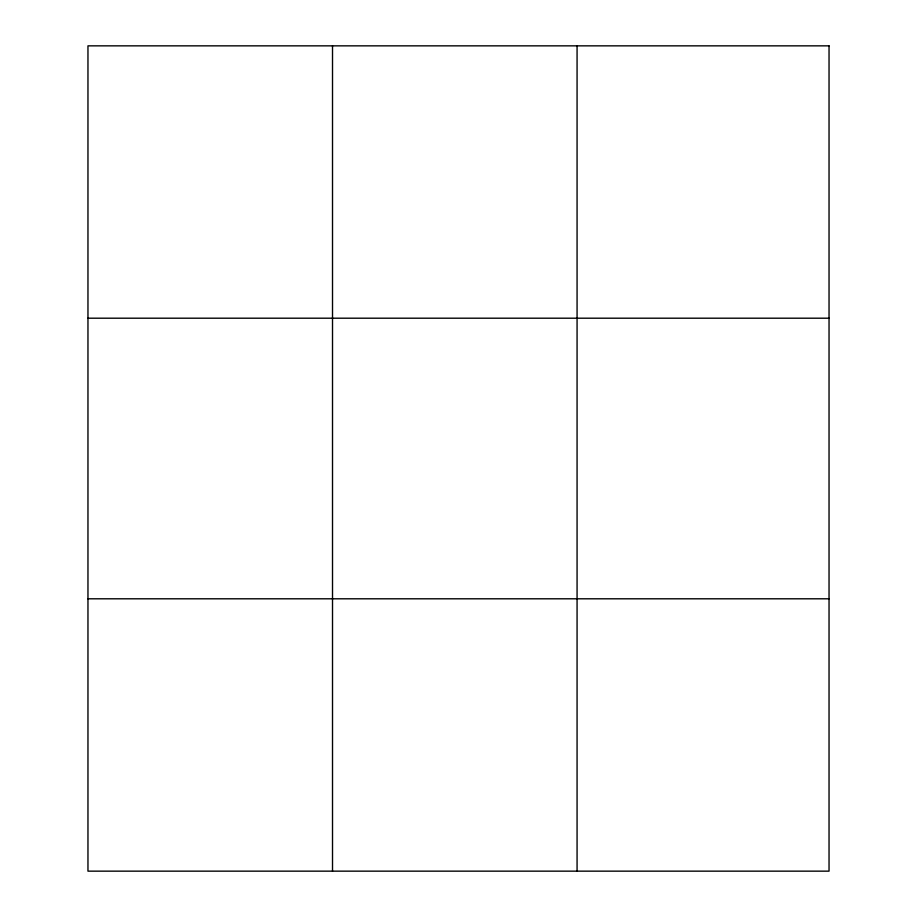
<?xml version="1.0" encoding="UTF-8"?>
<svg xmlns="http://www.w3.org/2000/svg" width="917" height="917" viewBox="0 0 917 917"><rect width="100%" height="100%" fill="white"/><g stroke="black" fill="none" stroke-linecap="round" stroke-linejoin="round"><path stroke-width="1.38" d="M332.516 45.85L332.516 871.15M577.068 45.85L577.068 871.15M87.963 318.199L829.037 318.199M87.963 598.801L829.037 598.801M829.037 45.85L829.037 871.15L87.963 871.15L87.963 45.85L829.037 45.85"/></g></svg>
